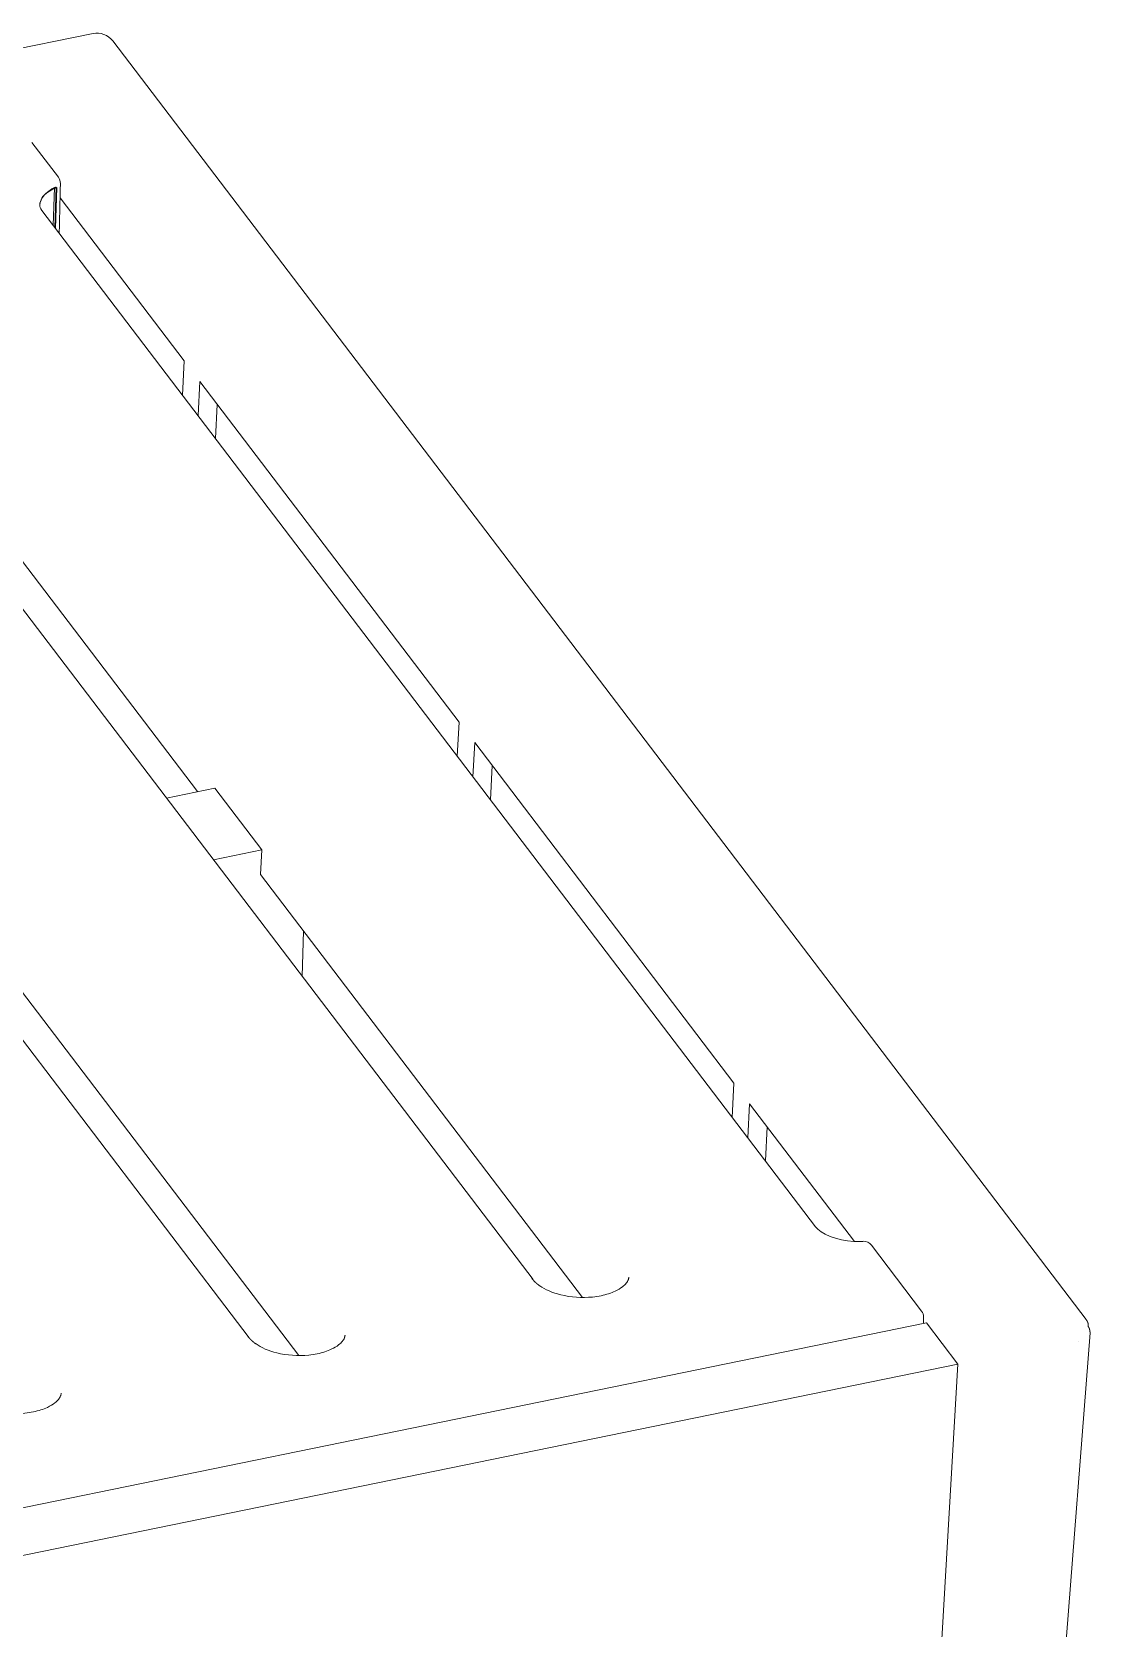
# Model space of a CAD drawing. Header units: millimetres. Extents: x 4267 to 8467, y 166 to 3136.
# Drawn here: x 5557.1 to 5606, y 2022.9 to 2096.7 of the extents above; entities that cross this region are included whole.
import ezdxf

# ---------------------------------------------------------------- set-up
doc = ezdxf.new("R2010")
doc.units = ezdxf.units.MM

msp = doc.modelspace()

# ---------------------------------------------------------------- linework, layer by layer
at = {"linetype": 'Continuous', "lineweight": 5}
for p, q in [((5559.907, 2096.669, 326.374), (5555.381, 2095.743, 326.374)), ((5605.831, 2037.18, 326.374), (5560.817, 2096.327, 326.374)), ((5558.307, 2090.021, 326.374), (5557.082, 2091.63, 326.374)), ((5558.07, 2087.787, 326.374), (5558.133, 2089.552, 326.374)), ((5558.149, 2087.683, 326.374), (5558.197, 2089.564, 326.374)), ((5558.227, 2089.543, 326.374), (5558.175, 2087.649, 326.374)), ((5558.384, 2089.06, 326.374), (5564.118, 2081.525, 326.374)), ((5593.318, 2041.472, 326.374), (5557.544, 2088.478, 326.374)), ((5564.742, 2061.596, 326.374), (5548.83, 2082.504, 326.374)), ((5564.118, 2081.525, 326.374), (5564.039, 2079.944, 326.374)), ((5580.257, 2039.021, 326.374), (5548.803, 2080.351, 326.374)), ((5564.764, 2078.991, 326.374), (5564.843, 2080.573, 326.374)), ((5564.843, 2080.573, 326.374), (5576.833, 2064.818, 326.374)), ((5565.574, 2077.927, 326.374), (5565.653, 2079.508, 326.374)), ((5567.13, 2036.335, 326.374), (5541.354, 2070.204, 326.374)), ((5576.833, 2064.818, 326.374), (5576.754, 2063.237, 326.374)), ((5577.479, 2062.284, 326.374), (5577.558, 2063.865, 326.374)), ((5577.558, 2063.865, 326.374), (5589.548, 2048.111, 326.374)), ((5578.289, 2061.22, 326.374), (5578.368, 2062.801, 326.374)), ((5563.301, 2061.301, 326.374), (5565.54, 2061.76, 326.374)), ((5565.54, 2061.76, 326.374), (5567.715, 2058.902, 326.374)), ((5567.715, 2058.902, 326.374), (5565.476, 2058.444, 326.374)), ((5567.658, 2057.764, 326.374), (5567.715, 2058.902, 326.374)), ((5582.549, 2038.197, 326.374), (5567.658, 2057.764, 326.374)), ((5569.422, 2035.511, 326.374), (5554.531, 2055.077, 326.374)), ((5569.576, 2053.055, 326.374), (5569.648, 2055.149, 326.374)), ((5589.548, 2048.111, 326.374), (5589.469, 2046.53, 326.374)), ((5590.194, 2045.577, 326.374), (5590.273, 2047.158, 326.374)), ((5590.273, 2047.158, 326.374), (5595.12, 2040.789, 326.374)), ((5591.004, 2044.513, 326.374), (5591.083, 2046.094, 326.374)), ((5598.225, 2037.569, 326.374), (5595.907, 2040.615, 326.374)), ((5598.312, 2036.995, 326.374), (5598.318, 2037.283, 326.374)), ((5179.907, 1951.377, 326.374), (5598.455, 2037.024, 326.374)), ((5598.455, 2037.024, 326.374), (5599.905, 2035.119, 326.374)), ((5604.674, 2019.215, 326.374), (5606.015, 2036.556, 326.374)), ((5181.357, 1949.472, 326.374), (5599.905, 2035.119, 326.374)), ((5599.905, 2035.119, 326.374), (5598.864, 2017.47, 326.374))]:
    msp.add_line(p, q, dxfattribs=at)
for points in [[(5558.344, 2087.426), (5558.346, 2087.484, -0.000001), (5558.347, 2087.542, -0.000001), (5558.349, 2087.6, -0.000001), (5558.35, 2087.657, -0.000001), (5558.351, 2087.715, -0.000001), (5558.353, 2087.773, -0.000001), (5558.354, 2087.83, -0.000001), (5558.356, 2087.888, -0.000001), (5558.357, 2087.946, -0.000001), (5558.358, 2088.004, -0.000001), (5558.36, 2088.061, -0.000001), (5558.361, 2088.119, -0.000001), (5558.362, 2088.177, -0.000001), (5558.364, 2088.234, -0.000001), (5558.365, 2088.292, -0.000001), (5558.367, 2088.35, -0.000001), (5558.368, 2088.407, -0.000001), (5558.369, 2088.465, -0.000001), (5558.371, 2088.523, -0.000001), (5558.372, 2088.581, -0.000001), (5558.374, 2088.638, -0.000001), (5558.375, 2088.696, -0.000001), (5558.376, 2088.754, -0.000001), (5558.378, 2088.811, -0.000001), (5558.379, 2088.869, -0.000001), (5558.38, 2088.927, -0.000001), (5558.382, 2088.984, -0.000001), (5558.383, 2089.042, -0.000001), (5558.385, 2089.1, -0.000001), (5558.386, 2089.157, -0.000001), (5558.387, 2089.214, -0.000001), (5558.389, 2089.272, -0.000001), (5558.39, 2089.332, -0.000001), (5558.392, 2089.388, 0), (5558.393, 2089.438, -0.000001), (5558.394, 2089.503, -0.000002), (5558.397, 2089.603, -0.000001), (5558.4, 2089.733, -0.000001)], [(5558.4, 2089.733), (5558.4, 2089.733, -0.000008), (5558.4, 2089.733, -0.000008), (5558.4, 2089.733, -0.000008), (5558.4, 2089.733, -0.000008), (5558.4, 2089.733, -0.000008), (5558.4, 2089.733, -0.000008), (5558.4, 2089.733, -0.000008), (5558.4, 2089.733, -0.000008), (5558.4, 2089.733, -0.000008), (5558.4, 2089.733, -0.000008), (5558.4, 2089.733, -0.000008), (5558.4, 2089.733, -0.000008), (5558.4, 2089.733, -0.000008), (5558.4, 2089.733, -0.000008), (5558.4, 2089.733, -0.000008), (5558.4, 2089.733, -0.000008), (5558.4, 2089.733, -0.000008), (5558.4, 2089.733, -0.000009), (5558.4, 2089.733, -0.000008), (5558.4, 2089.733, -0.000008), (5558.4, 2089.733, -0.000009), (5558.4, 2089.733, -0.00001), (5558.4, 2089.733, -0.000008), (5558.4, 2089.733, -0.000003), (5558.4, 2089.733, -0.000011), (5558.4, 2089.733, -0.000019), (5558.4, 2089.733, -0.000009), (5558.4, 2089.733, -0.000005)], [(5595.514, 2040.794), (5595.514, 2040.794, 0.000035), (5595.514, 2040.794, 0.000035), (5595.514, 2040.794, 0.000035), (5595.514, 2040.794, 0.000035), (5595.514, 2040.794, 0.000035), (5595.514, 2040.794, 0.000035), (5595.514, 2040.794, 0.000035), (5595.514, 2040.794, 0.000035), (5595.514, 2040.794, 0.000035), (5595.514, 2040.794, 0.000035), (5595.514, 2040.794, 0.000035), (5595.514, 2040.794, 0.000035), (5595.514, 2040.794, 0.000035), (5595.514, 2040.794, 0.000035), (5595.514, 2040.794, 0.000035), (5595.514, 2040.794, 0.000035), (5595.514, 2040.794, 0.000035), (5595.514, 2040.794, 0.000035), (5595.514, 2040.794, 0.000035), (5595.514, 2040.794, 0.000035), (5595.514, 2040.794, 0.000035), (5595.514, 2040.794, 0.000035), (5595.514, 2040.794, 0.000035), (5595.514, 2040.794, 0.000035), (5595.514, 2040.794, 0.000035), (5595.514, 2040.794, 0.000035), (5595.514, 2040.794, 0.000035), (5595.514, 2040.794, 0.000036), (5595.514, 2040.794, 0.000035), (5595.514, 2040.794, 0.000032), (5595.514, 2040.794, 0.000036), (5595.514, 2040.794, 0.000043), (5595.514, 2040.794, 0.000032), (5595.514, 2040.794, 0.000011), (5595.514, 2040.794, 0.000046), (5595.514, 2040.794, 0.000078), (5595.514, 2040.794, 0.000038), (5595.514, 2040.794, 0.00002)], [(5580.203, 2039.074), (5580.21, 2039.066, 0.002097), (5580.216, 2039.058, 0.002037), (5580.222, 2039.049, 0.002011), (5580.229, 2039.041, 0.002026), (5580.236, 2039.033, 0.002024), (5580.243, 2039.025, 0.00202), (5580.25, 2039.016, 0.002012), (5580.257, 2039.008, 0.002013), (5580.264, 2039, 0.002006), (5580.272, 2038.991, 0.002005), (5580.279, 2038.983, 0.001998), (5580.287, 2038.975, 0.001997), (5580.295, 2038.966, 0.00199), (5580.303, 2038.958, 0.001988), (5580.311, 2038.949, 0.001981), (5580.32, 2038.941, 0.001979), (5580.328, 2038.932, 0.001971), (5580.337, 2038.924, 0.00197), (5580.346, 2038.915, 0.001962), (5580.355, 2038.906, 0.00196), (5580.364, 2038.898, 0.001952), (5580.373, 2038.889, 0.001949), (5580.383, 2038.881, 0.001942), (5580.392, 2038.872, 0.001944), (5580.402, 2038.863, 0.00193), (5580.412, 2038.854, 0.001915), (5580.423, 2038.846, 0.001925), (5580.433, 2038.837, 0.001966), (5580.444, 2038.828, 0.001895), (5580.454, 2038.819, 0.001756), (5580.465, 2038.811, 0.001949), (5580.476, 2038.802, 0.002343), (5580.488, 2038.793, 0.001735), (5580.499, 2038.784, 0.000527), (5580.51, 2038.776, 0.002501), (5580.523, 2038.766, 0.004275), (5580.544, 2038.751, 0.002023), (5580.573, 2038.731, 0.001046)], [(5598.317, 2037.283), (5598.317, 2037.283, -0.000005), (5598.317, 2037.283, -0.000005), (5598.317, 2037.283, -0.000005), (5598.317, 2037.283, -0.000005), (5598.317, 2037.283, -0.000005), (5598.317, 2037.283, -0.000005), (5598.317, 2037.283, -0.000005), (5598.317, 2037.283, -0.000005), (5598.317, 2037.283, -0.000005), (5598.317, 2037.283, -0.000005), (5598.317, 2037.283, -0.000005), (5598.317, 2037.283, -0.000005), (5598.317, 2037.283, -0.000005), (5598.317, 2037.283, -0.000005), (5598.317, 2037.283, -0.000005), (5598.317, 2037.283, -0.000005), (5598.317, 2037.283, -0.000005), (5598.317, 2037.283, -0.000005), (5598.317, 2037.283, -0.000005), (5598.317, 2037.283, -0.000005), (5598.317, 2037.283, -0.000005), (5598.317, 2037.283, -0.000005), (5598.317, 2037.283, -0.000005), (5598.317, 2037.283, -0.000005), (5598.317, 2037.283, -0.000005), (5598.317, 2037.283, -0.000005), (5598.317, 2037.283, -0.000005), (5598.317, 2037.283, -0.000005), (5598.317, 2037.283, -0.000005), (5598.317, 2037.283, -0.000005), (5598.317, 2037.283, -0.000005), (5598.317, 2037.283, -0.000006), (5598.317, 2037.283, -0.000005), (5598.317, 2037.283, -0.000002), (5598.317, 2037.283, -0.000007), (5598.317, 2037.283, -0.000011), (5598.317, 2037.283, -0.000006), (5598.317, 2037.283, -0.000003)], [(5605.831, 2037.18), (5605.836, 2037.172, -0.003375), (5605.842, 2037.164, -0.003403), (5605.847, 2037.157, -0.003477), (5605.852, 2037.149, -0.003598), (5605.857, 2037.141, -0.003703), (5605.862, 2037.134, -0.0038), (5605.867, 2037.126, -0.003895), (5605.871, 2037.118, -0.003995), (5605.876, 2037.11, -0.004089), (5605.88, 2037.103, -0.004183), (5605.884, 2037.095, -0.004271), (5605.888, 2037.087, -0.004359), (5605.892, 2037.079, -0.004441), (5605.896, 2037.071, -0.004521), (5605.899, 2037.063, -0.004593), (5605.902, 2037.055, -0.004663), (5605.906, 2037.047, -0.004725), (5605.908, 2037.039, -0.004782), (5605.911, 2037.031, -0.004832), (5605.914, 2037.023, -0.004876), (5605.916, 2037.015, -0.00491), (5605.919, 2037.007, -0.004936), (5605.921, 2036.998, -0.004958), (5605.923, 2036.99, -0.004979), (5605.925, 2036.982, -0.004969), (5605.926, 2036.974, -0.004934), (5605.928, 2036.965, -0.004962), (5605.929, 2036.957, -0.005038), (5605.93, 2036.948, -0.004866), (5605.931, 2036.94, -0.004515), (5605.932, 2036.931, -0.004928), (5605.933, 2036.922, -0.005782), (5605.933, 2036.913, -0.004346), (5605.934, 2036.905, -0.001534), (5605.934, 2036.897, -0.00598), (5605.934, 2036.887, -0.009924), (5605.934, 2036.872, -0.004736), (5605.933, 2036.851, -0.00249)], [(5605.933, 2036.851), (5605.937, 2036.844, -0.004459), (5605.941, 2036.837, -0.004487), (5605.946, 2036.83, -0.004485), (5605.95, 2036.823, -0.004454), (5605.954, 2036.816, -0.004432), (5605.958, 2036.809, -0.004411), (5605.961, 2036.801, -0.004391), (5605.965, 2036.794, -0.004363), (5605.968, 2036.787, -0.00434), (5605.972, 2036.779, -0.004311), (5605.975, 2036.772, -0.004285), (5605.978, 2036.764, -0.004253), (5605.981, 2036.756, -0.004226), (5605.983, 2036.749, -0.004192), (5605.986, 2036.741, -0.004162), (5605.989, 2036.733, -0.004127), (5605.991, 2036.726, -0.004096), (5605.993, 2036.718, -0.004059), (5605.995, 2036.71, -0.004026), (5605.997, 2036.702, -0.003988), (5605.999, 2036.694, -0.003954), (5606.001, 2036.686, -0.003913), (5606.003, 2036.678, -0.003881), (5606.004, 2036.67, -0.003847), (5606.005, 2036.662, -0.003803), (5606.007, 2036.655, -0.003741), (5606.008, 2036.647, -0.003735), (5606.009, 2036.639, -0.003763), (5606.01, 2036.631, -0.003628), (5606.01, 2036.623, -0.003366), (5606.011, 2036.615, -0.003654), (5606.012, 2036.607, -0.004267), (5606.012, 2036.598, -0.003248), (5606.012, 2036.591, -0.001201), (5606.012, 2036.584, -0.004436), (5606.013, 2036.575, -0.007469), (5606.012, 2036.561, -0.003659), (5606.012, 2036.543, -0.001954)], [(5606.015, 2036.556), (5606.015, 2036.557, 0.000628), (5606.015, 2036.557, 0.00077), (5606.015, 2036.558, 0.000982), (5606.015, 2036.559, 0.001267), (5606.015, 2036.559, 0.001695), (5606.015, 2036.56, 0.002322), (5606.015, 2036.56, 0.003397), (5606.015, 2036.56, 0.005234), (5606.015, 2036.561, 0.009228), (5606.015, 2036.561, 0.019211), (5606.015, 2036.561, 0.063936), (5606.015, 2036.561, 0.525781), (5606.015, 2036.561, 0.127048), (5606.015, 2036.561, 0.02897), (5606.015, 2036.561, 0.011861), (5606.015, 2036.56, 0.006412), (5606.015, 2036.56, 0.003907), (5606.015, 2036.56, 0.002595), (5606.014, 2036.559, 0.001804), (5606.014, 2036.559, 0.001292), (5606.014, 2036.558, 0.000943), (5606.014, 2036.558, 0.000686), (5606.014, 2036.557, 0.000498), (5606.014, 2036.557, 0.000344), (5606.014, 2036.556, 0.00023), (5606.014, 2036.555, 0.000128), (5606.014, 2036.554, 0.000045), (5606.014, 2036.554, -0.000043), (5606.013, 2036.553, -0.000092), (5606.013, 2036.552, -0.000123), (5606.013, 2036.551, -0.000222), (5606.013, 2036.55, -0.000385), (5606.013, 2036.55, -0.000282), (5606.013, 2036.549, 0.000014), (5606.013, 2036.548, -0.000587), (5606.012, 2036.547, -0.001245), (5606.012, 2036.545, -0.00061), (5606.012, 2036.543, -0.000303)], [(5567.076, 2036.387), (5567.082, 2036.379, 0.002097), (5567.088, 2036.371, 0.002037), (5567.095, 2036.363, 0.002011), (5567.101, 2036.355, 0.002026), (5567.108, 2036.347, 0.002025), (5567.115, 2036.338, 0.002021), (5567.122, 2036.33, 0.002013), (5567.129, 2036.322, 0.002013), (5567.137, 2036.314, 0.002006), (5567.144, 2036.305, 0.002005), (5567.152, 2036.297, 0.001998), (5567.159, 2036.288, 0.001997), (5567.167, 2036.28, 0.00199), (5567.175, 2036.271, 0.001988), (5567.184, 2036.263, 0.001981), (5567.192, 2036.254, 0.001979), (5567.201, 2036.246, 0.001972), (5567.209, 2036.237, 0.00197), (5567.218, 2036.229, 0.001962), (5567.227, 2036.22, 0.001961), (5567.236, 2036.212, 0.001952), (5567.246, 2036.203, 0.001949), (5567.255, 2036.194, 0.001942), (5567.265, 2036.185, 0.001944), (5567.275, 2036.177, 0.00193), (5567.285, 2036.168, 0.001915), (5567.295, 2036.159, 0.001925), (5567.305, 2036.151, 0.001966), (5567.316, 2036.142, 0.001895), (5567.327, 2036.133, 0.001756), (5567.338, 2036.124, 0.001949), (5567.349, 2036.115, 0.002343), (5567.361, 2036.106, 0.001735), (5567.372, 2036.098, 0.000527), (5567.382, 2036.09, 0.002501), (5567.395, 2036.08, 0.004275), (5567.417, 2036.065, 0.002023), (5567.445, 2036.045, 0.001046)], [(5605.465, 2036.138), (5605.465, 2036.138, 0.000395), (5605.465, 2036.139, 0.000395), (5605.465, 2036.139, 0.000396), (5605.465, 2036.14, 0.000396), (5605.465, 2036.14, 0.000396), (5605.465, 2036.14, 0.000397), (5605.465, 2036.141, 0.000397), (5605.465, 2036.141, 0.000397), (5605.465, 2036.142, 0.000398), (5605.465, 2036.142, 0.000398), (5605.465, 2036.142, 0.000398), (5605.465, 2036.143, 0.000398), (5605.466, 2036.143, 0.000399), (5605.466, 2036.144, 0.0004), (5605.466, 2036.144, 0.000399), (5605.466, 2036.144, 0.000397), (5605.466, 2036.145, 0.000401), (5605.466, 2036.145, 0.000409), (5605.466, 2036.146, 0.000398), (5605.466, 2036.146, 0.000372), (5605.466, 2036.146, 0.000411), (5605.466, 2036.147, 0.00049), (5605.466, 2036.147, 0.000372), (5605.466, 2036.148, 0.000127), (5605.466, 2036.148, 0.000526), (5605.466, 2036.149, 0.000906), (5605.466, 2036.149, 0.000443), (5605.466, 2036.15, 0.000235)], [(5605.465, 2036.138), (5605.465, 2036.138, 0.006759), (5605.466, 2036.139, 0.00744), (5605.466, 2036.139, 0.00805), (5605.466, 2036.139, 0.008441), (5605.467, 2036.14, 0.008948), (5605.467, 2036.14, 0.009461), (5605.467, 2036.141, 0.010029), (5605.467, 2036.141, 0.010506), (5605.468, 2036.141, 0.011044), (5605.468, 2036.142, 0.011483), (5605.468, 2036.142, 0.011959), (5605.468, 2036.142, 0.012298), (5605.468, 2036.143, 0.012651), (5605.468, 2036.143, 0.01284), (5605.468, 2036.143, 0.01302), (5605.468, 2036.143, 0.013015), (5605.468, 2036.144, 0.01299), (5605.468, 2036.144, 0.012779), (5605.468, 2036.144, 0.012549), (5605.468, 2036.145, 0.012148), (5605.468, 2036.145, 0.011741), (5605.468, 2036.145, 0.011188), (5605.468, 2036.146, 0.010661), (5605.468, 2036.146, 0.010025), (5605.468, 2036.146, 0.009408), (5605.468, 2036.146, 0.00869), (5605.468, 2036.147, 0.008101), (5605.468, 2036.147, 0.00748), (5605.468, 2036.147, 0.006734), (5605.468, 2036.147, 0.005848), (5605.467, 2036.148, 0.005577), (5605.467, 2036.148, 0.005406), (5605.467, 2036.148, 0.00402), (5605.467, 2036.149, 0.002282), (5605.467, 2036.149, 0.003837), (5605.467, 2036.149, 0.004189), (5605.466, 2036.15, 0.001884), (5605.466, 2036.15, 0.001115)]]:
    msp.add_lwpolyline(points, format="xyb", dxfattribs=at)
for points in [[(5560.817, 2096.327, 326.374), (5560.612, 2096.602, 326.374), (5560.243, 2096.742, 326.374), (5559.907, 2096.669, 326.374)], [(5558.4, 2089.734, 326.374), (5558.402, 2089.836, 326.374), (5558.369, 2089.939, 326.374), (5558.307, 2090.021, 326.374)], [(5557.446, 2088.729, 326.374), (5557.455, 2089.051, 326.374), (5557.73, 2089.356, 326.374), (5558.221, 2089.541, 326.374)], [(5558.197, 2089.564, 326.374), (5558.178, 2089.561, 326.374), (5558.153, 2089.556, 326.374), (5558.133, 2089.552, 326.374)], [(5557.544, 2088.478, 326.374), (5557.463, 2088.586, 326.374), (5557.445, 2088.665, 326.374), (5557.446, 2088.729, 326.374)], [(5595.907, 2040.615, 326.374), (5595.817, 2040.735, 326.374), (5595.666, 2040.804, 326.374), (5595.517, 2040.795, 326.374)], [(5598.318, 2037.283, 326.374), (5598.32, 2037.385, 326.374), (5598.287, 2037.488, 326.374), (5598.225, 2037.57, 326.374)]]:
    msp.add_open_spline(points, degree=3, dxfattribs=at)
for points, knots in [([(5558.133, 2089.552, 326.374), (5558.129, 2089.548, 326.374), (5558.124, 2089.546, 326.374), (5557.94, 2089.443, 326.374), (5557.902, 2089.406, 326.374), (5557.576, 2089.157, 326.374), (5557.454, 2088.949, 326.374), (5557.445, 2088.735, 326.374)], [0.0147556, 0.0147556, 0.0147556, 0.0147556, 0.0195567, 0.0195567, 0.2229107, 0.2229107, 0.6811202, 0.6811202, 0.6811202, 0.6811202]), ([(5595.514, 2040.794, 326.374), (5595.376, 2040.788, 326.374), (5594.441, 2040.762, 326.374), (5593.532, 2041.156, 326.374), (5593.318, 2041.472, 326.374)], [0, 0, 0, 0, 0.151611, 1, 1, 1, 1]), ([(5583.404, 2038.278, 326.374), (5583.277, 2038.252, 326.374), (5582.674, 2038.16, 326.374), (5581.562, 2038.235, 326.374), (5580.815, 2038.566, 326.374), (5580.573, 2038.731, 326.374)], [0.4156782, 0.4156782, 0.4156782, 0.4156782, 0.4793235, 0.7064299, 0.8936242, 0.8936242, 0.8936242, 0.8936242]), ([(5584.689, 2039.144, 326.374), (5584.689, 2039.144, 326.374), (5584.689, 2039.142, 326.374), (5584.689, 2039.139, 326.374), (5584.689, 2039.135, 326.374), (5584.688, 2039.13, 326.374), (5584.687, 2039.121, 326.374), (5584.686, 2039.109, 326.374), (5584.681, 2039.082, 326.374), (5584.674, 2039.053, 326.374), (5584.656, 2039.001, 326.374), (5584.626, 2038.939, 326.374), (5584.548, 2038.827, 326.374), (5584.391, 2038.673, 326.374), (5584.027, 2038.45, 326.374), (5583.646, 2038.328, 326.374), (5583.404, 2038.278, 326.374)], [0, 0, 0, 0, 0.0014058, 0.002815, 0.0045808, 0.0081288, 0.009911, 0.0188933, 0.0280127, 0.0512958, 0.0632609, 0.1061413, 0.138156, 0.2060903, 0.2933814, 0.4156782, 0.4156782, 0.4156782, 0.4156782]), ([(5570.277, 2035.591, 326.374), (5570.149, 2035.565, 326.374), (5569.546, 2035.473, 326.374), (5568.435, 2035.548, 326.374), (5567.688, 2035.879, 326.374), (5567.445, 2036.045, 326.374)], [0.4156782, 0.4156782, 0.4156782, 0.4156782, 0.4793235, 0.7064299, 0.8936242, 0.8936242, 0.8936242, 0.8936242]), ([(5571.562, 2036.458, 326.374), (5571.562, 2036.457, 326.374), (5571.561, 2036.456, 326.374), (5571.561, 2036.453, 326.374), (5571.561, 2036.448, 326.374), (5571.561, 2036.444, 326.374), (5571.56, 2036.435, 326.374), (5571.558, 2036.422, 326.374), (5571.554, 2036.396, 326.374), (5571.547, 2036.367, 326.374), (5571.528, 2036.314, 326.374), (5571.498, 2036.252, 326.374), (5571.42, 2036.141, 326.374), (5571.264, 2035.987, 326.374), (5570.899, 2035.764, 326.374), (5570.519, 2035.641, 326.374), (5570.277, 2035.591, 326.374)], [0, 0, 0, 0, 0.0014058, 0.002815, 0.0045808, 0.0081288, 0.009911, 0.0188933, 0.0280127, 0.0512958, 0.0632609, 0.1061413, 0.138156, 0.2060903, 0.2933814, 0.4156782, 0.4156782, 0.4156782, 0.4156782]), ([(5558.434, 2033.772, 326.374), (5558.434, 2033.771, 326.374), (5558.434, 2033.769, 326.374), (5558.434, 2033.766, 326.374), (5558.433, 2033.762, 326.374), (5558.433, 2033.758, 326.374), (5558.432, 2033.749, 326.374), (5558.431, 2033.736, 326.374), (5558.426, 2033.71, 326.374), (5558.419, 2033.681, 326.374), (5558.401, 2033.628, 326.374), (5558.371, 2033.566, 326.374), (5558.292, 2033.455, 326.374), (5558.136, 2033.3, 326.374), (5557.772, 2033.077, 326.374), (5557.391, 2032.955, 326.374), (5557.149, 2032.905, 326.374)], [0, 0, 0, 0, 0.0014058, 0.002815, 0.0045808, 0.0081288, 0.009911, 0.0188933, 0.0280127, 0.0512958, 0.0632609, 0.1061413, 0.138156, 0.2060903, 0.2933814, 0.4156782, 0.4156782, 0.4156782, 0.4156782]), ([(5557.149, 2032.905, 326.374), (5557.022, 2032.879, 326.374), (5556.418, 2032.787, 326.374), (5555.307, 2032.862, 326.374), (5554.56, 2033.193, 326.374), (5554.317, 2033.358, 326.374)], [0.4156782, 0.4156782, 0.4156782, 0.4156782, 0.4793235, 0.7064299, 0.8936242, 0.8936242, 0.8936242, 0.8936242])]:
    msp.add_open_spline(points, degree=3, knots=knots, dxfattribs=at)

doc.saveas('drawing.dxf')
